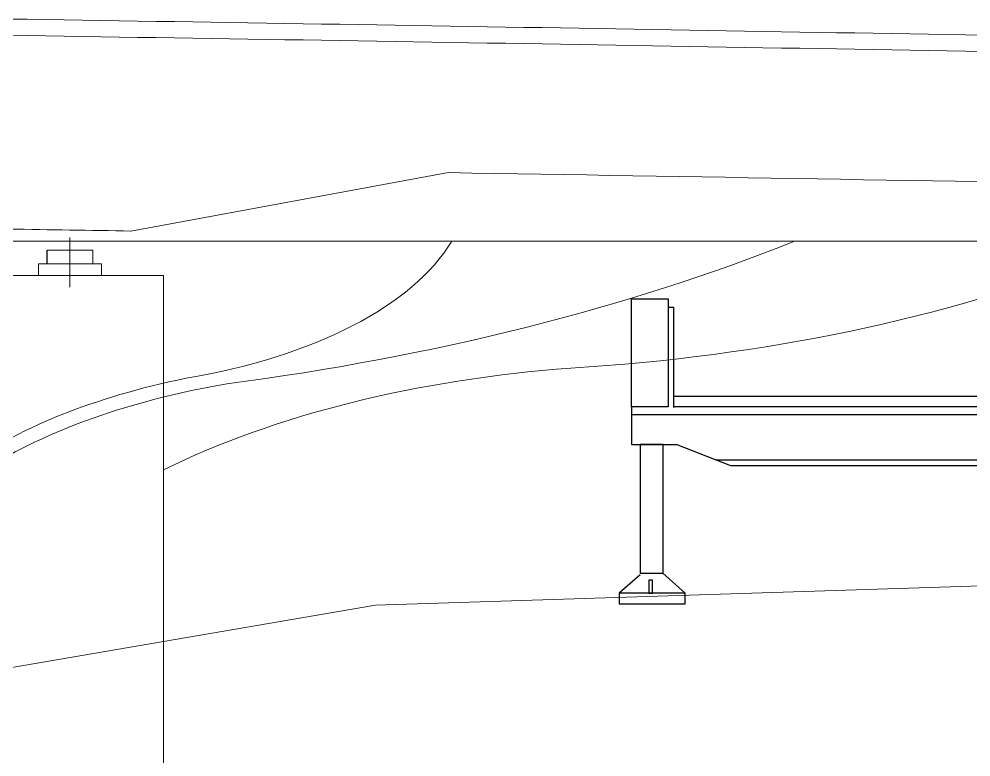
# Model space of a CAD drawing. Extents: x 1767995 to 4174245, y 542814 to 862564.
# Drawn here: x 3046798 to 3058486, y 737513 to 746577 of the extents above; entities that cross this region are included whole.
import ezdxf

# ---------------------------------------------------------------- set-up
doc = ezdxf.new("R2010")
doc.units = 0
doc.header["$LTSCALE"] = 3500
doc.linetypes.add('DIVIDE', pattern=[1.25, 0.5, -0.25, 0, -0.25, 0, -0.25])
for name, color, linetype, lineweight in [('7边界线', 75, 'DIVIDE', 13), ('文字', 7, 'Continuous', 15), ('细实线', 7, 'Continuous', 15)]:
    doc.layers.add(name, color=color, linetype=linetype, lineweight=lineweight)
doc.layers.add('GQ', color=1, linetype='Continuous')

# ---------------------------------------------------------------- blocks, each defined once
blk = doc.blocks.new('gdfgdfg')
at = {"layer": '细实线'}
for p, q in [((375781, 36631), (379681, 37348)), ((387682, 36507), (358681, 36507)), ((375031, 36507), (375031, 35942)), ((374750, 36396), (375313, 36396)), ((374750, 36396), (374750, 36228)), ((375313, 36228), (375313, 36396)), ((375313, 36228), (375313, 36396)), ((375313, 36228), (375313, 36396)), ((375313, 36228), (375313, 36396)), ((375313, 36228), (375313, 36396)), ((375313, 36228), (375313, 36396)), ((374645, 36228), (375418, 36228)), ((374645, 36228), (375418, 36228)), ((374645, 36228), (375418, 36228)), ((374645, 36228), (375418, 36228)), ((374645, 36228), (374645, 36086)), ((375418, 36228), (375418, 36086)), ((370181, 36086), (376181, 36086)), ((374645, 36086), (375418, 36086)), ((374645, 36086), (375418, 36086)), ((374645, 36086), (375418, 36086)), ((374645, 36086), (375418, 36086)), ((376181, 33698), (376181, 36086)), ((376181, 29418), (376181, 33698)), ((378782, 32036), (388735, 32354)), ((372282, 30921), (378782, 32036))]:
    blk.add_line(p, q, dxfattribs=at)
for centre, start, end in [((280310, -5960029), 88.9645624, 89.1026041), ((280310, -5960229), 88.9645624, 89.1026041), ((280310, -5961829), 88.9645624, 89.0510312), ((280310, -5962609), 89.0882783, 89.1026041)]:
    blk.add_arc(centre, 6000000, start, end, dxfattribs=at)
at = {"layer": '细实线', "extrusion": (0, 0, -1)}
for centre, major_axis, start_param, end_param in [((374835, 37240), (5100, 0), 0.29169, 1.247114), ((372225, 43802), (18704, 0), 0.894752, 1.315009), ((379603, 41399), (13000, 0), 0.900272, 1.449099), ((382507, 30497), (-9000, 0), 0.791361, 1.422936), ((378740, 31996), (6096, 0), 3.733766, 4.328587), ((379039, 31713), (-6429, 0), 0.665497, 1.241051)]:
    blk.add_ellipse(centre, major_axis=major_axis, ratio=0.5, start_param=start_param, end_param=end_param, dxfattribs=at)
blk = doc.blocks.new('FGG')
at = {"layer": 'GQ'}
for p, q in [((8837487, -1145705), (8837487, -1144379)), ((8837487, -1144379), (8837936, -1144379)), ((8837936, -1144379), (8837936, -1145705)), ((8837936, -1144481), (8838000, -1144481)), ((8838000, -1144481), (8838000, -1145713)), ((8838000, -1145575), (8843268, -1145575)), ((8837487, -1145705), (8837487, -1146167)), ((8837936, -1145705), (8837487, -1145705)), ((8843223, -1145705), (8838000, -1145705)), ((8837487, -1145798), (8843244, -1145798)), ((8837487, -1146167), (8838042, -1146167)), ((8837873, -1146167), (8837593, -1146167)), ((8837593, -1146167), (8837593, -1147746)), ((8837873, -1147746), (8837873, -1146167)), ((8838042, -1146167), (8838703, -1146425)), ((8838523, -1146355), (8843268, -1146355)), ((8838703, -1146425), (8843223, -1146425)), ((8837593, -1147746), (8837873, -1147746)), ((8837869, -1147749), (8838145, -1147993)), ((8837869, -1147749), (8838145, -1147993)), ((8837593, -1147766), (8837334, -1147993)), ((8837700, -1147832), (8837700, -1147993)), ((8837744, -1147832), (8837700, -1147832)), ((8837700, -1147832), (8837700, -1147993)), ((8837744, -1147832), (8837700, -1147832)), ((8837744, -1147993), (8837744, -1147832)), ((8837744, -1147993), (8837744, -1147832)), ((8837334, -1147993), (8837334, -1148123)), ((8838145, -1147993), (8837334, -1147993)), ((8837700, -1147993), (8837744, -1147993)), ((8837700, -1147993), (8837744, -1147993)), ((8838145, -1148123), (8838145, -1147993)), ((8837334, -1148123), (8838145, -1148123))]:
    blk.add_line(p, q, dxfattribs=at)

msp = doc.modelspace()

# ---------------------------------------------------------------- linework, layer by layer
at = {"layer": '7边界线'}
for p, q in [((3047422.8, 743893.4), (3047422.8, 743284.3)), ((3047140.8, 743569.9), (3047140.8, 743738.2)), ((3047140.8, 743569.9), (3047140.8, 743738.2)), ((3047140.8, 743569.9), (3047140.8, 743738.2)), ((3047140.8, 743569.9), (3047140.8, 743738.2)), ((3047140.8, 743569.9), (3047140.8, 743738.2)), ((3047140.8, 743569.9), (3047140.8, 743738.2)), ((3047140.8, 743569.9), (3047140.8, 743738.2)), ((3047140.8, 743569.9), (3047140.8, 743738.2)), ((3047036.5, 743427.8), (3047036.5, 743569.9)), ((3047036.5, 743427.8), (3047036.5, 743569.9)), ((3047036.5, 743427.8), (3047036.5, 743569.9)), ((3047036.5, 743427.8), (3047036.5, 743569.9))]:
    msp.add_line(p, q, dxfattribs=at)

# ---------------------------------------------------------------- block references
at = {"color": 8}
msp.add_blockref('FGG', (-5783168.2, 1887518), dxfattribs=at)
at = {"layer": '文字'}
msp.add_blockref('gdfgdfg', (2672391.3, 707341.9), dxfattribs=at)

doc.saveas('drawing.dxf')
